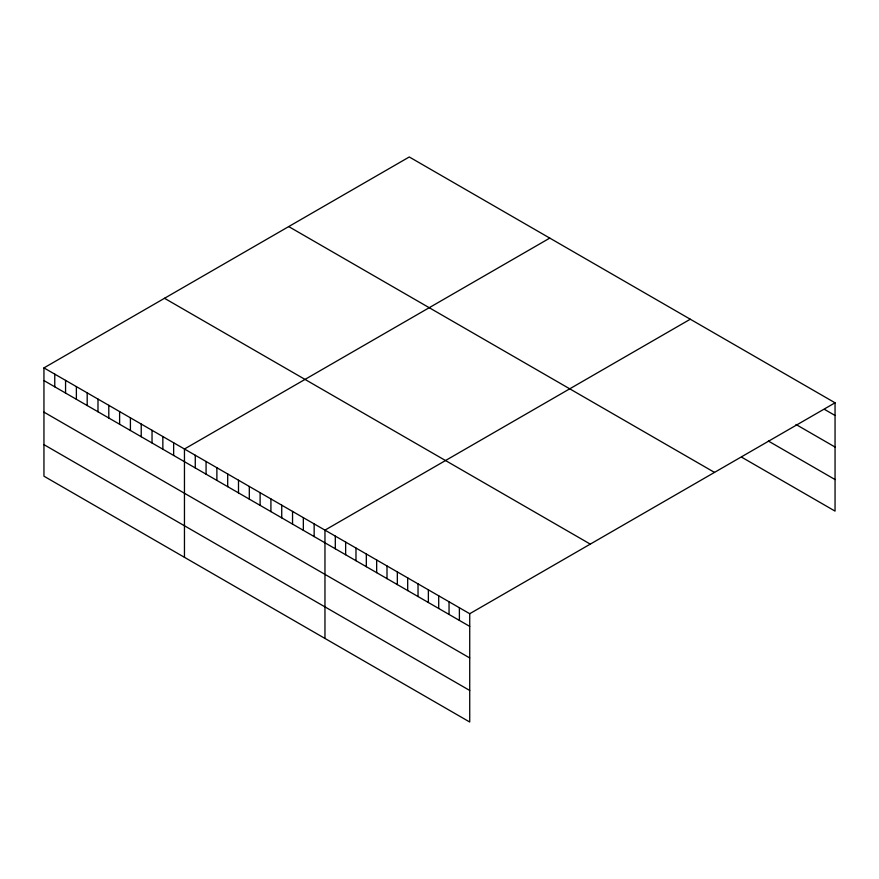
<?xml version="1.0" encoding="UTF-8"?>
<svg xmlns="http://www.w3.org/2000/svg" width="879" height="879" viewBox="0 0 879 879"><rect width="100%" height="100%" fill="white"/><g stroke="black" fill="none" stroke-linecap="round" stroke-linejoin="round"><path stroke-width="1.32" d="M43.95 367.894L469.727 613.718L469.727 722.022L43.95 476.198L43.95 367.894L409.273 156.978L835.05 402.802L835.05 511.106L741.986 457.377M549.782 238.099L184.458 449.015L184.458 557.319M690.29 319.22L324.966 530.136L324.966 638.44M469.727 613.718L835.05 402.802M824.711 409.504L835.05 415.47M795.989 424.48L835.05 447.037M768.411 441.071L835.05 479.549M288.719 226.584L714.495 472.397M164.505 298.289L590.281 544.112M43.95 380.574L469.727 626.386M43.95 412.13L469.727 657.953M43.95 444.642L469.727 690.465M459.387 607.741L459.387 620.42M449.048 601.774L449.048 614.454M438.709 595.808L438.709 608.477M428.37 589.831L428.37 602.511M418.03 583.865L418.03 596.544M407.691 577.899L407.691 590.567M397.341 571.921L397.341 584.601M387.002 565.955L387.002 578.635M376.662 559.989L376.662 572.658M366.323 554.012L366.323 566.691M355.984 548.046L355.984 560.725M345.645 542.079L345.645 554.748M335.306 536.102L335.306 548.782M314.155 523.895L314.155 536.575M303.343 517.654L303.343 530.334M292.542 511.413L292.542 524.093M281.73 505.172L281.73 517.852M270.919 498.931L270.919 511.611M260.118 492.69L260.118 505.37M249.306 486.461L249.306 499.129M238.495 480.22L238.495 492.888M227.694 473.979L227.694 486.647M216.882 467.738L216.882 480.406M206.071 461.497L206.071 474.166M195.27 455.256L195.27 467.936M173.646 442.774L173.646 455.454M162.846 436.533L162.846 449.213M152.034 430.292L152.034 442.972M141.222 424.052L141.222 436.731M130.411 417.811L130.411 430.49M119.61 411.57L119.61 424.249M108.798 405.34L108.798 418.008M97.987 399.099L97.987 411.768M87.186 392.858L87.186 405.527M76.374 386.617L76.374 399.286M65.562 380.376L65.562 393.045M54.762 374.135L54.762 386.815"/></g></svg>
